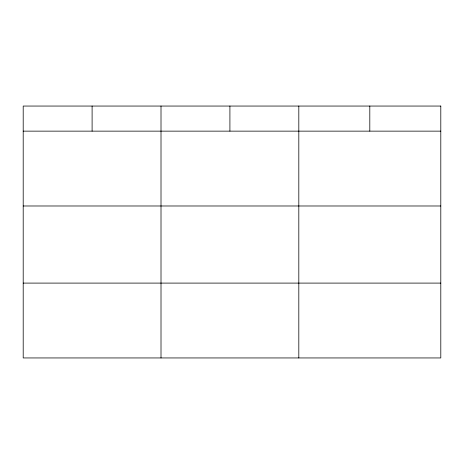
<?xml version="1.0" encoding="UTF-8"?>
<svg xmlns="http://www.w3.org/2000/svg" width="464" height="464" viewBox="0 0 464 464"><rect width="100%" height="100%" fill="white"/><g stroke="black" fill="none" stroke-linecap="round" stroke-linejoin="round"><path stroke-width="0.7" d="M23.2 131.138L440.8 131.138M23.2 205.987L440.8 205.987M23.2 283.098L440.8 283.098M369.808 106.053L369.808 131.138M298.816 106.053L298.816 357.947M229.912 106.053L229.912 131.138M161.008 106.053L161.008 357.947M92.104 106.053L92.104 131.138M440.8 106.053L23.2 106.053L23.2 357.947L440.8 357.947L440.8 106.053"/></g></svg>
